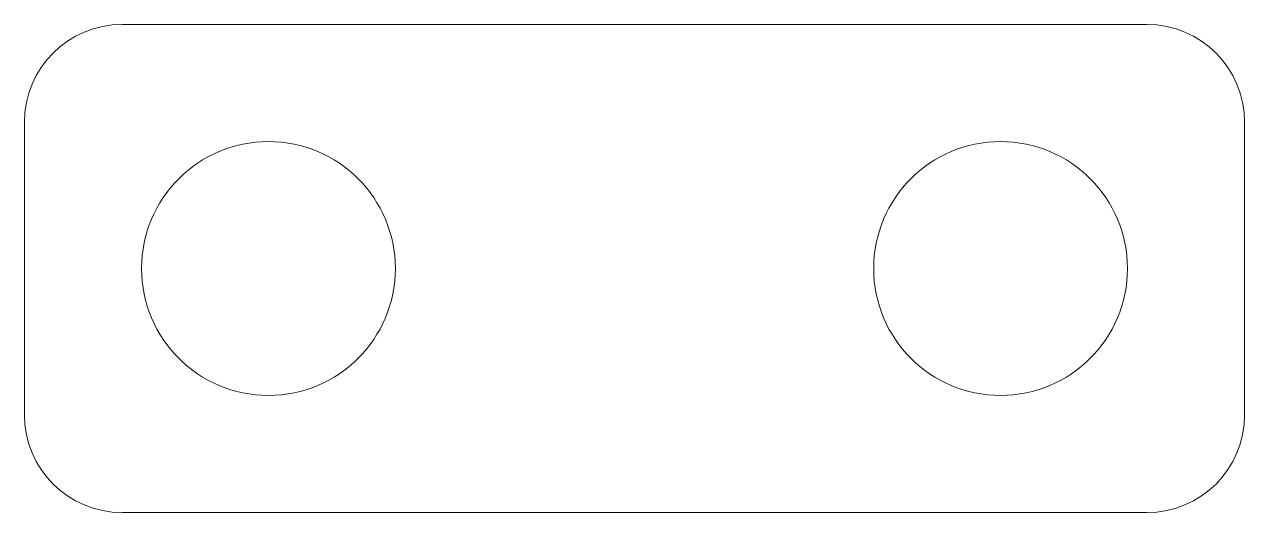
# Model space of a CAD drawing. Header units: inches. Extents: x 0.01 to 5.88, y 0 to 5.03.
# Drawn here: x 4.63 to 5.88, y 4.534 to 5.034 of the extents above; entities outside this region: 2.
import ezdxf

# ---------------------------------------------------------------- set-up
doc = ezdxf.new("R2010")
doc.units = ezdxf.units.IN
doc.header["$MEASUREMENT"] = 0
doc.styles.add('SLDTEXTSTYLE0', font='TXT', dxfattribs={"width": 0.7})

msp = doc.modelspace()

# ---------------------------------------------------------------- linework, layer by layer
at = {"color": 7, "linetype": 'Continuous', "lineweight": 15}
for p, q in [((5.7801, 5.0339), (4.7301, 5.0339)), ((4.6301, 4.9339), (4.6301, 4.6339)), ((5.8801, 4.6339), (5.8801, 4.9339)), ((4.7301, 4.5339), (5.7801, 4.5339))]:
    msp.add_line(p, q, dxfattribs=at)
for centre in [(4.8801, 4.7839), (5.6301, 4.7839)]:
    msp.add_circle(centre, 0.13, dxfattribs=at)
for centre, start, end in [((4.7301, 4.9339), 90, 180), ((5.7801, 4.9339), 0, 90), ((4.7301, 4.6339), 180, 270), ((5.7801, 4.6339), 270, 0)]:
    msp.add_arc(centre, 0.1, start, end, dxfattribs=at)

# ---------------------------------------------------------------- texts
at = {"color": 7, "linetype": 'Continuous', "char_height": 0.14705, "attachment_point": 1, "style": 'SLDTEXTSTYLE0'}
for s, insert in [('SOLIDWORKS Student Edition.', (0, 0.4101)), ('For Academic Use Only.', (0, 0.1896))]:
    msp.add_mtext(s, dxfattribs=dict(at, insert=insert))

doc.saveas('drawing.dxf')
